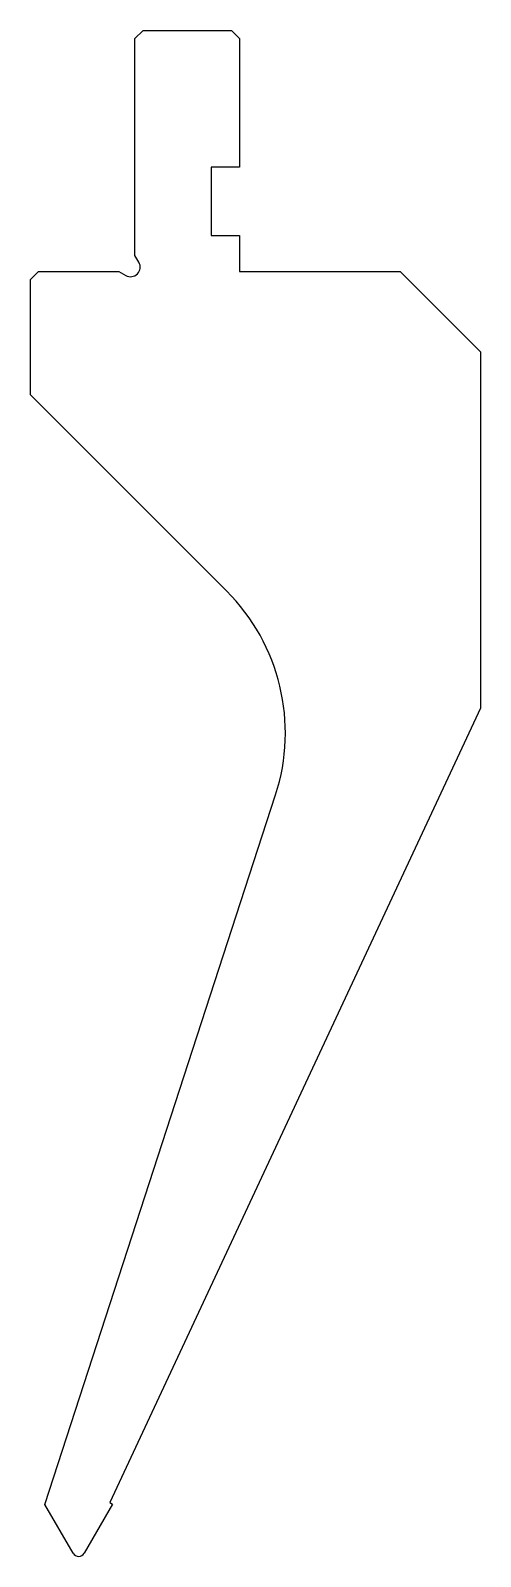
# Model space of a CAD drawing. Header units: millimetres. Extents: x 1490 to 1546, y 1035 to 1225.
import ezdxf

# ---------------------------------------------------------------- set-up
doc = ezdxf.new("R2010")
doc.units = ezdxf.units.MM
doc.layers.add('Default', color=7, linetype='Continuous')

msp = doc.modelspace()

# ---------------------------------------------------------------- linework, layer by layer
at = {"layer": 'Default'}
for p, q in [((1503.12, 1224.37), (1504.12, 1225.37)), ((1503.12, 1197.37), (1503.12, 1224.37)), ((1504.12, 1225.37), (1515.12, 1225.37)), ((1515.12, 1225.37), (1516.12, 1224.37)), ((1516.12, 1224.37), (1516.12, 1208.37)), ((1516.12, 1208.37), (1512.62, 1208.37)), ((1512.62, 1208.37), (1512.62, 1199.87)), ((1512.62, 1199.87), (1516.12, 1199.87)), ((1516.12, 1199.87), (1516.12, 1195.37)), ((1503.61, 1196.52), (1503.12, 1197.37)), ((1490.12, 1194.37), (1491.12, 1195.37)), ((1491.12, 1195.37), (1501.12, 1195.37)), ((1501.12, 1195.37), (1501.97, 1194.88)), ((1516.12, 1195.37), (1536.12, 1195.37)), ((1536.12, 1195.37), (1546.12, 1185.37)), ((1490.12, 1180), (1490.12, 1194.37)), ((1546.12, 1185.37), (1546.12, 1141)), ((1514.52, 1155.6), (1490.12, 1180)), ((1546.12, 1141), (1500, 1042.11)), ((1491.91, 1041.86), (1520.62, 1130.2)), ((1495.43, 1035.77), (1491.91, 1041.86)), ((1500.34, 1041.87), (1496.81, 1035.77)), ((1500, 1042.11), (1500.34, 1041.87))]:
    msp.add_line(p, q, dxfattribs=at)
for centre, radius, start, end in [((1502.57, 1195.92), 1.2, 240, 30), ((1496.84, 1137.92), 25, 342, 45), ((1496.12, 1036.17), 0.8, 210, 330)]:
    msp.add_arc(centre, radius, start, end, dxfattribs=at)

doc.saveas('drawing.dxf')
